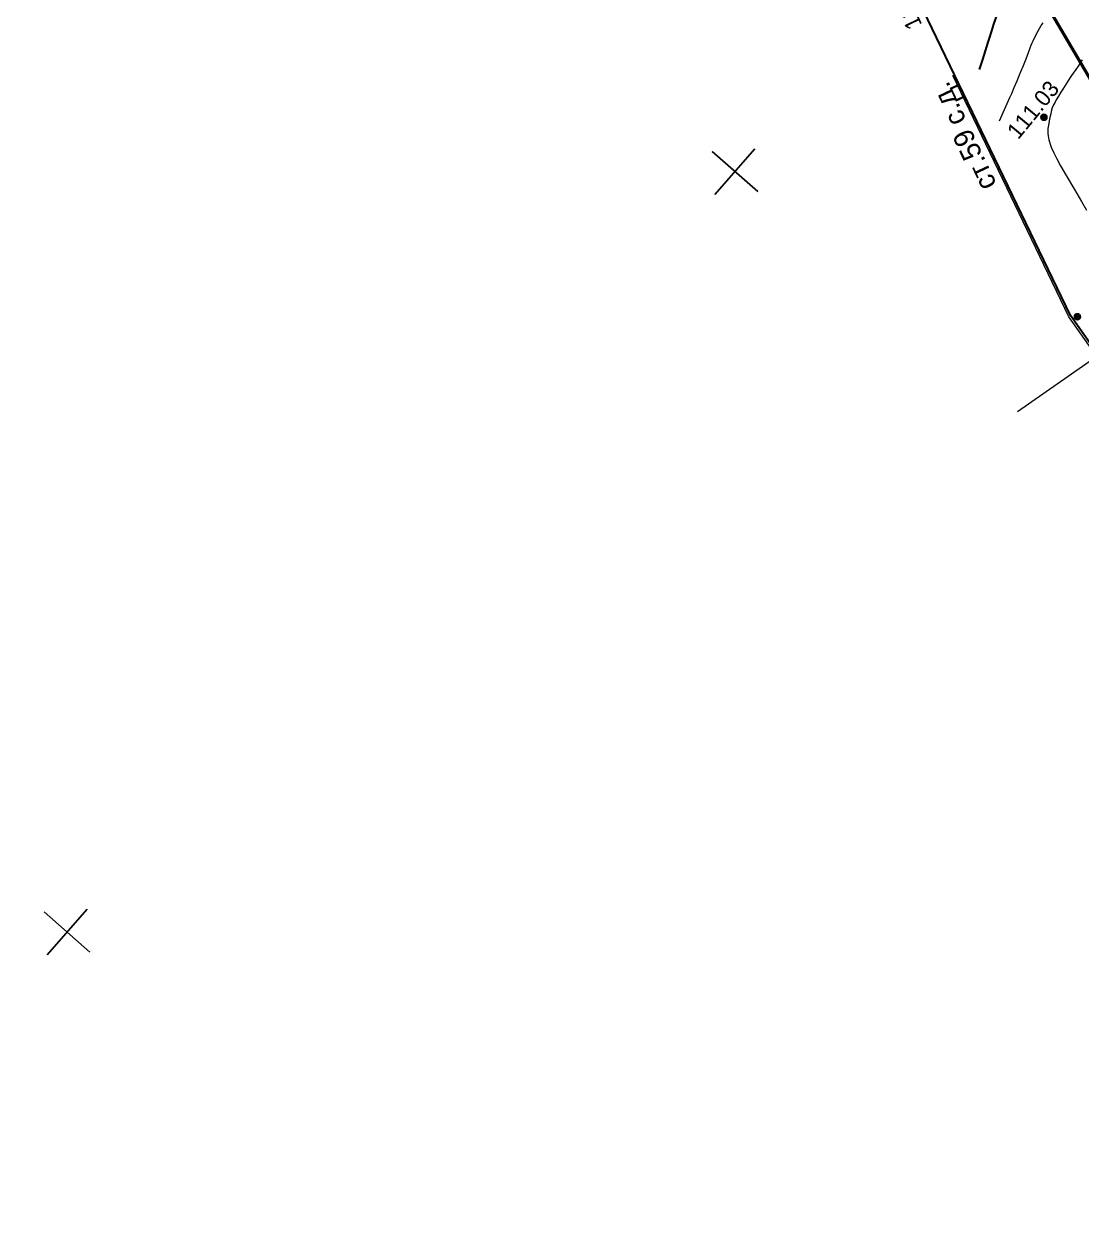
# Model space of a CAD drawing. Header units: millimetres. Extents: x -2893842 to -949497, y -1203244 to 262218.
# Drawn here: x -2612976 to -2560717, y -526276 to -466476 of the extents above; entities that cross this region are included whole.
import ezdxf

# ---------------------------------------------------------------- set-up
doc = ezdxf.new("R2010")
doc.units = ezdxf.units.MM
doc.layers.get('0').update_dxf_attribs({"lineweight": 5})
for name, color, linetype in [('!!!_ Размеры', 7, 'Continuous'), ('02_сетка', 253, 'Continuous'), ('14_Ограждения', 253, 'Continuous'), ('19_Горизонтали', 253, 'Continuous'), ('33_Газопровод', 253, 'Continuous'), ('61_Отметки высоты поверхности', 253, 'Continuous'), ('65_Границы', 253, 'Continuous')]:
    doc.layers.add(name, color=color, linetype=linetype)
doc.styles.add('LIKE17', font='d431.shx')
doc.styles.add('LIKE32', font='peteri.shx')
doc.styles.add('Line_GUGK', font='')
doc.styles.get('Line_GUGK').set_extended_font_data('Bm431', italic=True)
doc.linetypes.add('g5_121_g', pattern='A,4,-0.4,["Г",Line_GUGK,S=1,R=0,X=0,Y=-0.5],-1.2,12', length=17.6)
doc.linetypes.add('g5_476_3', pattern='A,1.25,[30,GUGK_2005.shx,S=1,R=0,X=0,Y=0],2.5,[30,GUGK_2005.shx,S=1,R=180,X=0,Y=0],1.25', length=5)

# ---------------------------------------------------------------- blocks, each defined once
blk = doc.blocks.new('BL_333')
at = {"color": 0}
for p, q in [((0, -3), (0, 3)), ((-3, 0), (3, 0))]:
    blk.add_line(p, q, dxfattribs=at)
blk = doc.blocks.new('g5_330')
blk.add_hatch(color=0).paths.add_polyline_path([(-0.15, 0, 1), (0.15, 0, 1)])
at = {"color": 0}
blk.add_circle((0, 0), 0.15, dxfattribs=at)
blk = doc.blocks.new('Топо_07.04.17')
at = {"layer": '02_сетка', "color": 3, "linetype": 'Continuous'}
for p, q in [((-687464, -286349), (-685242, -284333)), ((-685345, -286451), (-687361, -284230)), ((-724488, -319953), (-722266, -317937)), ((-722369, -320056), (-724385, -317834))]:
    blk.add_line(p, q, dxfattribs=at)
at = {"layer": '14_Ограждения', "color": 7, "linetype": 'g5_476_3', "lineweight": 20}
for points in [[(-669617, -296428), (-670767, -294321), (-675119, -281844)], [(-655360, -313598), (-659043, -314289), (-660332, -313587), (-661220, -311818), (-669617, -296428), (-673816, -298711)]]:
    blk.add_lwpolyline(points, dxfattribs=at)
at = {"layer": '19_Горизонтали', "color": 42, "linetype": 'Continuous', "lineweight": 20}
for points in [[(-668675, -281790), (-668779, -281904), (-668919, -282074), (-669047, -282222), (-669196, -282394), (-669283, -282496), (-669497, -282750), (-669604, -282880), (-669794, -283116), (-669903, -283256), (-670041, -283435), (-670172, -283610), (-670247, -283713), (-670338, -283838), (-670417, -283976), (-670490, -284158), (-670526, -284260), (-670605, -284505), (-670673, -284726), (-670742, -284971), (-670763, -285087), (-670774, -285217), (-670774, -285335), (-670756, -285529), (-670756, -285529), (-670680, -285896), (-670589, -286203), (-670494, -286475), (-670340, -286865), (-670113, -287381), (-669777, -288111), (-669508, -288736), (-669309, -289189)], [(-673077, -284319), (-672679, -283650), (-672434, -283232), (-672325, -283044), (-672167, -282768), (-671993, -282460), (-671834, -282175), (-671734, -281992), (-671599, -281741), (-671472, -281500), (-671303, -281170), (-671167, -280908), (-671099, -280785), (-671041, -280681), (-670985, -280582), (-670822, -280319), (-670683, -280114), (-670604, -280007), (-670497, -279875), (-670394, -279756)]]:
    blk.add_lwpolyline(points, dxfattribs=at)
at = {"layer": '19_Горизонтали', "color": 42, "linetype": 'Continuous', "lineweight": 30}
blk.add_lwpolyline([(-673770, -281693), (-673560, -281215), (-673198, -280398), (-673112, -280205), (-672960, -279863), (-672818, -279548), (-672693, -279270), (-672603, -279072), (-672483, -278809), (-672332, -278483), (-672249, -278307), (-672074, -277941), (-671936, -277664), (-671843, -277485), (-671808, -277420), (-671758, -277329), (-671653, -277152), (-671619, -277094)], dxfattribs=at)
at = {"layer": '33_Газопровод', "color": 5, "linetype": 'g5_121_g', "lineweight": 30}
blk.add_lwpolyline([(-665108, -319534), (-663272, -318648), (-660278, -313471), (-661131, -311771), (-670675, -294280), (-677200, -275573), (-669406, -272690), (-683692, -222436), (-677572, -219581), (-676955, -220952), (-594259, -189637), (-582744, -177042), (-572538, -176309), (-569907, -163435), (-568975, -163652)], dxfattribs=at)
at = {"layer": '65_Границы', "color": 1, "linetype": 'Continuous', "lineweight": 50}
blk.add_polyline3d([(-589422, -491540, -67200), (-612619, -462131, -67200), (-624589, -446444, -67200), (-633066, -430388, -67200), (-641609, -408893, -67200), (-641723, -396649, -67200), (-642312, -376829, -67200), (-648199, -353938, -67200), (-652094, -324788, -67200), (-654274, -313356, -67200), (-666228, -287634, -67200), (-666228, -287634, 0), (-678823, -259347, 0), (-689809, -226507, 0), (-575367, -204630, 0), (-573464, -168037, 0), (-544539, -166847, 0)], dxfattribs=at)
at = {"layer": '02_сетка', "color": 92, "xscale": 500.0000000002746, "yscale": 500.0000000002746, "zscale": 500.0000000002746, "rotation": 42.22816425403256}
for p in [(-686353, -285341), (-723377, -318945)]:
    blk.add_blockref('BL_333', p, dxfattribs=at)
at = {"layer": '61_Отметки высоты поверхности', "color": 7, "linetype": 'Continuous', "lineweight": 20, "xscale": 999.9999999999995, "yscale": 999.9999999999995, "zscale": 999.9999999999995, "rotation": 43.98139083737546}
for p in [(-670879, -284394, -67200), (-670343, -294370, -67200)]:
    blk.add_blockref('g5_330', p, dxfattribs=at)
at = {"layer": '33_Газопровод', "color": 7, "linetype": 'Continuous', "lineweight": 15, "style": 'LIKE32'}
for s, height, rotation, p in [('116.15', 800, 109.33846, (-676323, -279173, 19420)), ('ст.59 с.д.', 1000, 108.76058, (-673549, -287431, -67200))]:
    blk.add_text(s, height=height, rotation=rotation, dxfattribs=at).set_placement(p)
at = {"layer": '61_Отметки высоты поверхности', "color": 7, "linetype": 'Continuous', "lineweight": 15, "style": 'LIKE17'}
blk.add_text('111.03', height=800, rotation=43.98139, dxfattribs=at).set_placement((-672271, -285383, 19420))

msp = doc.modelspace()

# ---------------------------------------------------------------- linework, layer by layer
at = {"layer": '65_Границы', "color": 1, "linetype": 'Continuous', "lineweight": 50}
msp.add_polyline3d([(-2458304.51419, -667717.55085, -67199.99998), (-2484668.48047, -641111.02755, -67199.99998), (-2498330.33922, -626873.33056, -67199.99998), (-2508562.9244, -611874.9873, -67199.99998), (-2519474.12472, -591479.0537, -67199.99998), (-2520968.07717, -579326.00445, -67199.99998), (-2523786.35803, -559698.93658, -67199.99998), (-2532216.09867, -537617.0736, -67199.99998), (-2539371.46715, -509091.70416, -67199.99998), (-2542826.11792, -497978.2039, -67199.99998), (-2557603.34832, -473767.5211, -67199.99998), (-2557603.34832, -473767.5211, 0), (-2573305.93634, -447080.91155, 0), (-2587923.49789, -415687.84712, 0), (-2476676.22235, -381052.48681, 0), (-2478910.24838, -344478.21132, 0), (-2450303.50531, -340035.60497, 0)], dxfattribs=at)

# ---------------------------------------------------------------- block references
at = {"layer": '!!!_ Размеры', "color": 1, "lineweight": 0, "rotation": 6.471407436947433}
msp.add_blockref('Топо_07.04.17', (-1928038.79367, -112877.83782), dxfattribs=at)

doc.saveas('drawing.dxf')
